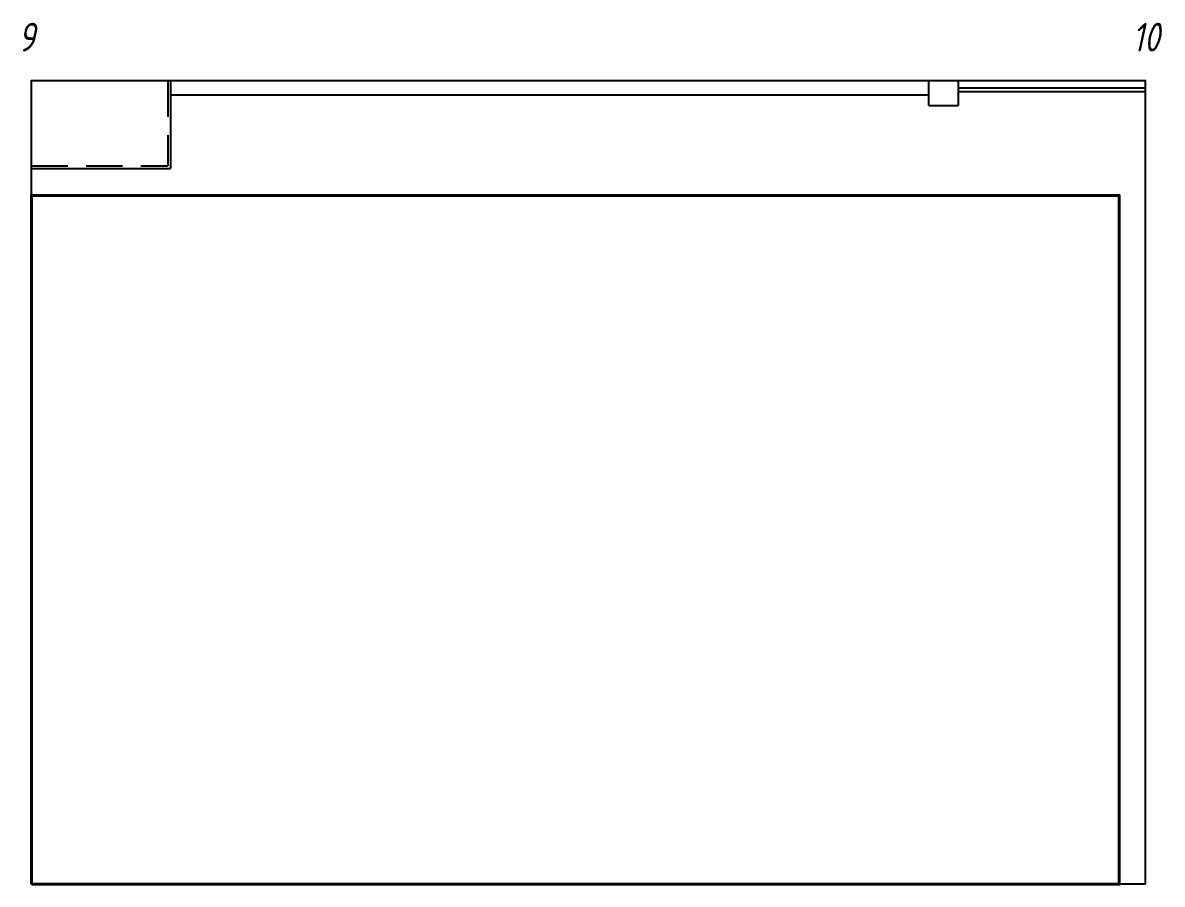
# Model space of a CAD drawing. Header units: millimetres. Extents: x -40374 to 56557, y -58468 to -14063.
# Drawn here: x -10754 to -6785, y -31338 to -28337 of the extents above; entities that cross this region are included whole.
import ezdxf
from ezdxf.enums import TextEntityAlignment as Align

# ---------------------------------------------------------------- set-up
doc = ezdxf.new("R2010")
doc.units = ezdxf.units.MM
doc.linetypes.add('DASHED', pattern=[19.05, 12.7, -6.35])
for name, color, linetype in [('01 Черновое', 7, 'Continuous'), ('03 Потолок', 7, 'Continuous'), ('04 Мебель', 5, 'Continuous')]:
    doc.layers.add(name, color=color, linetype=linetype)
doc.layers.add('100 noprint', color=1, linetype='Continuous', plot=False)
doc.styles.add('ГОСТ-ISOCPEUR', font='isocpeui.ttf', dxfattribs={"width": 0.8})

msp = doc.modelspace()

# ---------------------------------------------------------------- linework, layer by layer
at = {"layer": '01 Черновое'}
msp.add_lwpolyline([(-10724.3, -31338.4), (-10724.3, -28538.4), (-6844.3, -28538.4), (-6844.3, -31338.4)], close=True, dxfattribs=at)
at = {"layer": '03 Потолок', "color": 1, "linetype": 'DASHED', "ltscale": 10}
for p in [(-10249.3, -28538.4), (-10724.3, -28835.4)]:
    msp.add_line(p, (-10249.3, -28835.4), dxfattribs=at)
at = {"layer": '03 Потолок', "color": 1, "lineweight": -2}
for p, q in [((-10239.8, -28538.4), (-10239.8, -28844.9)), ((-7598.3, -28625.4), (-7598.3, -28538.4)), ((-7494.3, -28625.4), (-7494.3, -28538.4)), ((-6844.3, -28565.4), (-7494.3, -28565.4)), ((-6844.3, -28577.9), (-7494.3, -28577.9)), ((-10239.8, -28588.4), (-7598.3, -28588.4)), ((-7598.3, -28625.4), (-7494.3, -28625.4)), ((-10724.3, -28844.9), (-10239.8, -28844.9))]:
    msp.add_line(p, q, dxfattribs=at)
at = {"layer": '04 Мебель', "lineweight": 40, "flags": 128}
msp.add_lwpolyline([(-10724.3, -31338.4), (-10724.3, -28938.4), (-6934.3, -28938.4), (-6934.3, -31338.4)], close=True, dxfattribs=at)

# ---------------------------------------------------------------- texts
at = {"layer": '100 noprint', "style": 'ГОСТ-ISOCPEUR', "width": 0.8}
for s, p in [('9', (-10740.7, -28387.2)), ('10', (-6840.9, -28387.2))]:
    msp.add_text(s, height=100, dxfattribs=at).set_placement(p, align=Align.MIDDLE)

doc.saveas('drawing.dxf')
